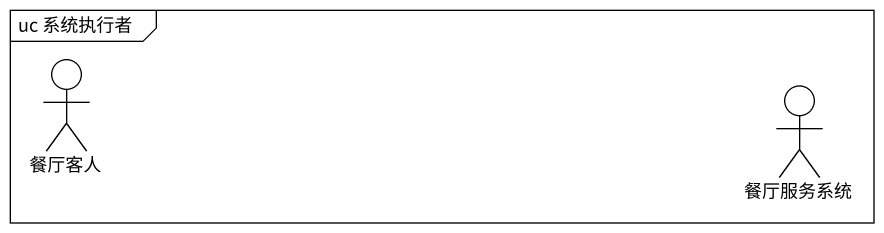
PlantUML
@startuml
mainframe uc 系统执行者
actor 餐厅客人
actor 餐厅服务系统
@enduml
